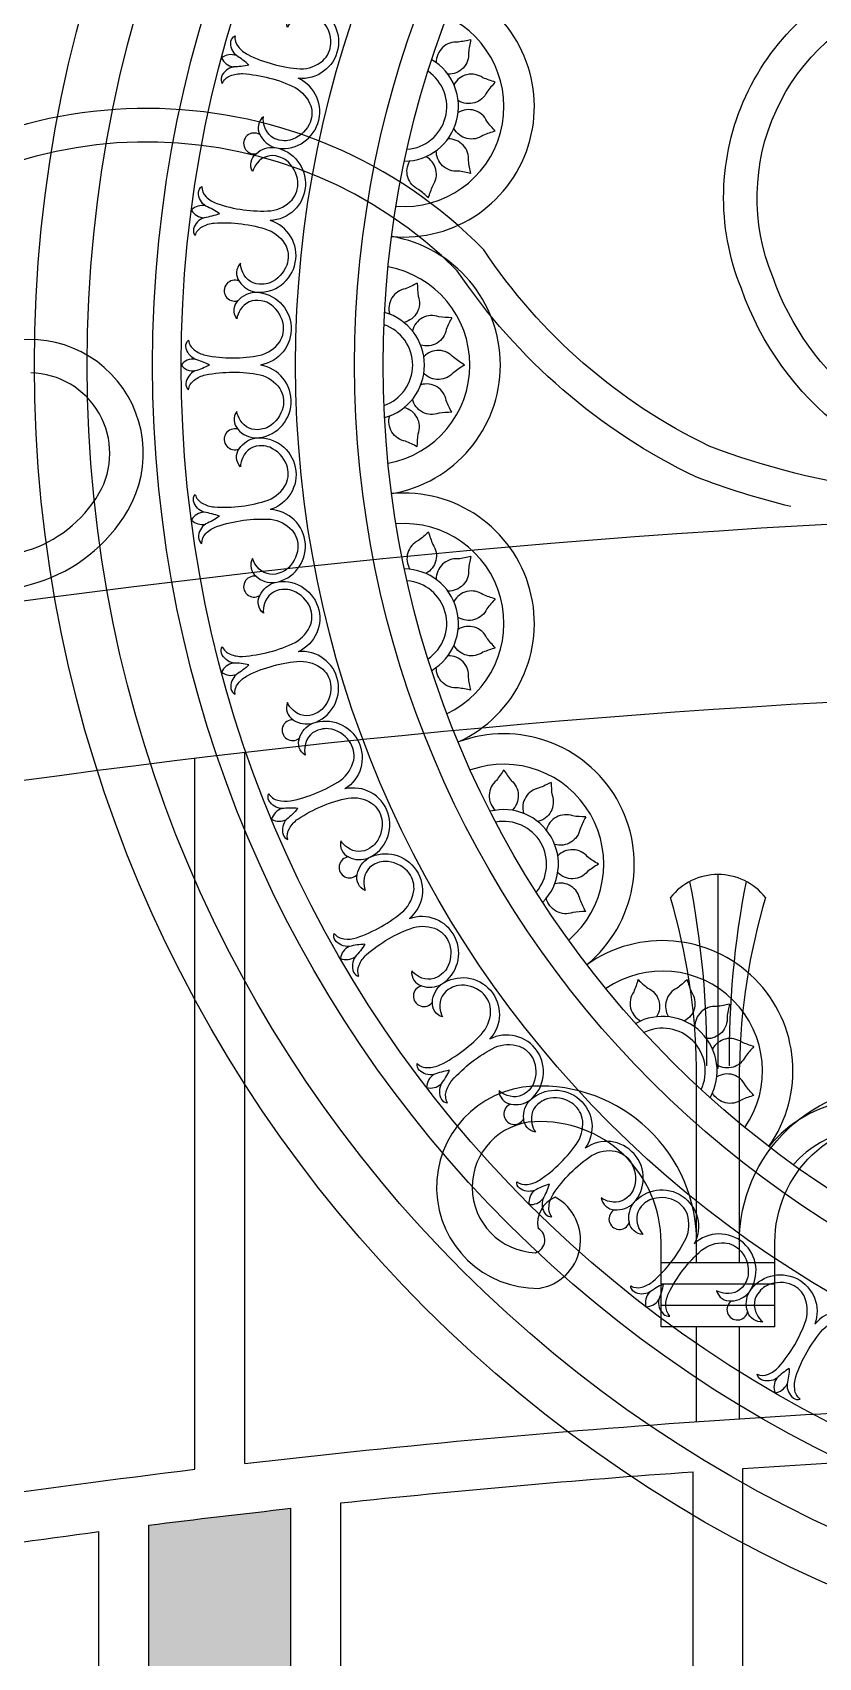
# Model space of a CAD drawing. Header units: inches. Extents: x 13054 to 48691, y 5623 to 20391.
# Drawn here: x 48394.74 to 48401.81, y 18839.18 to 18853.81 of the extents above; entities that cross this region are included whole.
import ezdxf

# ---------------------------------------------------------------- set-up
doc = ezdxf.new("R2010")
doc.units = ezdxf.units.IN
doc.header["$MEASUREMENT"] = 0

msp = doc.modelspace()

# ---------------------------------------------------------------- hatches: boundary and pattern name
at = {"ltscale": 5}
h = msp.add_hatch(dxfattribs=at)
h.set_pattern_fill('AR-CONC', color=251, scale=0.159981, style=0)
h.set_pattern_definition([(50, (46294.9366, 18789.7504), (1.1474784, -0.10039135), [0.1199856, -1.3198414]), (355, (46294.9366, 18789.7504), (-0.22197546, 1.2033628), [0.09598847, -1.0558731]), (100.4514, (46295.0323, 18789.742), (0.9255038, 1.1029707), [0.10197205, -1.1216926]), (46.1842, (46294.9366, 18790.0704), (1.7073805, -0.2647986), [0.1799784, -1.9797621]), (96.6356, (46295.079, 18790.0483), (1.4952806, 1.5584013), [0.1529581, -1.6825386]), (351.1842, (46294.9366, 18790.0704), (1.4952794, 1.5584025), [0.1439827, -1.5838097]), (21, (46295.0966, 18789.9904), (0.95493653, -0.64411282), [0.1199856, -1.3198414]), (326, (46295.0966, 18789.9904), (0.38925776, 1.1601007), [0.09598847, -1.0558731]), (71.4514, (46295.1762, 18789.9367), (1.3441947, 0.5159868), [0.10197205, -1.1216926]), (37.5, (46294.93664, 18789.7504), (0.01945343, 0.53256617), [0, -1.04307466, 0, -1.0718712, 0, -1.05987264]), (7.5, (46294.93664, 18789.7504), (0.42086069, 0.63098292), [0, -0.61112656, 0, -1.01907754, 0, -0.40395146]), (327.5, (46294.5799, 18789.7504), (0.854013275, -0.03608346), [0, -0.39995194, 0, -1.24785005, 0, -1.65580103]), (317.5, (46294.4199, 18789.7504), (0.93298576, 0.16014873), [0, -0.51993752, 0, -0.82870042, 0, -1.1758587])])
h.paths.add_polyline_path([(48395.788, 18809.336), (48397.067, 18809.336), (48397.067, 18840.526, 0.003598), (48395.788, 18840.374)])

# ---------------------------------------------------------------- linework, layer by layer
for p, q in [((48396.652, 18840.929), (48396.652, 18847.329)), ((48396.204, 18840.877), (48396.204, 18847.276)), ((48400.683, 18824.344), (48400.683, 18840.855)), ((48401.131, 18824.203), (48401.131, 18840.885)), ((48397.515, 18809.336), (48397.515, 18840.575)), ((48397.067, 18809.336), (48397.067, 18840.526)), ((48395.34, 18809.336), (48395.34, 18840.316)), ((48395.788, 18809.336), (48395.788, 18840.374))]:
    msp.add_line(p, q, dxfattribs=at)
at = {"color": 250, "ltscale": 5}
for p, q in [((48400.907, 18846.23), (48400.907, 18844.483)), ((48400.715, 18842.736), (48400.715, 18844.498)), ((48401.099, 18842.736), (48401.099, 18844.498)), ((48401.419, 18842.736), (48400.395, 18842.736)), ((48401.419, 18842.544), (48400.395, 18842.544)), ((48401.419, 18842.352), (48400.395, 18842.352)), ((48401.419, 18842.16), (48400.395, 18842.16)), ((48400.715, 18841.306), (48400.715, 18842.16)), ((48401.099, 18841.332), (48401.099, 18842.16))]:
    msp.add_line(p, q, dxfattribs=at)
at = {"color": 251, "ltscale": 5}
for points in [[(48385.049, 18849.263, 0.511998), (48385.769, 18850.721, 0.349226), (48383.944, 18851.517, 0.38446), (48382.633, 18849.498, 0.30174), (48384.467, 18847.506, 0.115762), (48386.106, 18847.489, 0.151945), (48390.553, 18849.734, 0.021789), (48393.722, 18853.53, -0.19836), (48401.765, 18856.967, -0.186157), (48405.445, 18855.614, -0.391794), (48406.094, 18851.01, -0.636778), (48401.117, 18851.501, -0.431084), (48402.443, 18854.391, -0.736806), (48403.561, 18852.728)], [(48385.099, 18848.966, 0.511998), (48386.035, 18850.862, 0.349226), (48383.867, 18851.808, 0.38446), (48382.335, 18849.451, 0.30174), (48384.395, 18847.213, 0.11522), (48386.164, 18847.193, 0.151986), (48390.77, 18849.523, 0.021765), (48393.953, 18853.335, -0.197827), (48401.769, 18856.666, -0.186446), (48405.25, 18855.384, -0.393301), (48405.84, 18851.173, -0.639305), (48401.399, 18851.608, -0.431646), (48402.536, 18854.104, -0.734084), (48403.326, 18852.949)], [(48403.995, 18849.671), (48403.995, 18849.671, -0.117234), (48400.828, 18850.083, -0.134221), (48398.801, 18851.849, 0.404658), (48392.906, 18852.006, 0.553217), (48393.764, 18848.911, 0.379739), (48395.601, 18849.504, 0.757199), (48394.228, 18850.921)], [(48401.563, 18849.539, -0.031065), (48400.709, 18849.806, -0.133734), (48398.563, 18851.662, 0.400517), (48393.123, 18851.797, 0.555533), (48393.868, 18849.195, 0.384068), (48395.341, 18849.657, 0.572667), (48394.727, 18850.742)]]:
    msp.add_lwpolyline(points, format="xyb", dxfattribs=at)
at = {"transparency": 33554483}
for points in [[(48396.69, 18853.512, 0.053749), (48396.577, 18853.597, -0.252981), (48396.528, 18853.726, -0.243709), (48396.565, 18853.776, 0.209734), (48396.592, 18853.68, 0.114208), (48396.679, 18853.607, 0.098003), (48397.151, 18853.478, 0.174826), (48397.355, 18853.551, 0.191904), (48397.426, 18853.706, 0.203017), (48397.346, 18853.912, 0.092347), (48397.288, 18853.95, 0.324991), (48397.087, 18853.92, 0.116619), (48397.035, 18853.851, -0.358907), (48397.086, 18854.005, -0.215571), (48397.264, 18854.037, -0.901224), (48397.133, 18853.393)], [(48398.685, 18853.74, -0.030343), (48398.57, 18853.719, 0.448404), (48398.374, 18853.534, 0.448404)], [(48398.685, 18853.74, 0.030343), (48398.664, 18853.625, -0.448404), (48398.479, 18853.429, -0.448404)], [(48396.69, 18853.512, -0.053749), (48396.55, 18853.495, 0.252981), (48396.442, 18853.407, 0.243709), (48396.45, 18853.345, -0.209734), (48396.521, 18853.415, -0.114208), (48396.633, 18853.435, -0.098003), (48397.106, 18853.31, -0.174826), (48397.246, 18853.145, -0.191904), (48397.231, 18852.976, -0.203017), (48397.058, 18852.837, -0.092347), (48396.988, 18852.833, -0.324991), (48396.83, 18852.96, -0.116619), (48396.819, 18853.046, 0.358907), (48396.787, 18852.887, 0.215571), (48396.924, 18852.77, 0.901224), (48397.133, 18853.393)], [(48398.905, 18853.359, -0.030343), (48398.794, 18853.398, 0.448404), (48398.533, 18853.336, 0.448404)], [(48398.905, 18853.359, 0.030343), (48398.829, 18853.269, -0.448404), (48398.572, 18853.192, -0.448404)], [(48398.905, 18852.918, -0.030343), (48398.829, 18853.007, 0.448404), (48398.572, 18853.085, 0.448404)], [(48398.685, 18852.537, -0.030343), (48398.664, 18852.652, 0.448404), (48398.479, 18852.848, 0.448404)], [(48398.905, 18852.918, 0.030343), (48398.794, 18852.879, -0.448404), (48398.533, 18852.941, -0.448404)], [(48396.424, 18852.174, 0.053749), (48396.301, 18852.244, -0.252981), (48396.235, 18852.366, -0.243709), (48396.266, 18852.42, 0.209734), (48396.305, 18852.328, 0.114208), (48396.4, 18852.267, 0.098003), (48396.886, 18852.201, 0.174826), (48397.078, 18852.3, 0.191904), (48397.129, 18852.462, 0.203017), (48397.023, 18852.656, 0.092347), (48396.959, 18852.687, 0.324991), (48396.764, 18852.63, 0.116619), (48396.722, 18852.555, -0.358907), (48396.753, 18852.715, -0.215571), (48396.924, 18852.77, -0.901224), (48396.879, 18852.114)], [(48398.685, 18852.537, 0.030343), (48398.57, 18852.558, -0.448404), (48398.374, 18852.742, -0.448404)], [(48398.304, 18852.317, 0.030343), (48398.214, 18852.393, -0.448404), (48398.137, 18852.65, -0.448404)], [(48398.304, 18852.317, -0.030343), (48398.343, 18852.427, 0.448404), (48398.281, 18852.689, 0.448404)], [(48396.424, 18852.174, -0.053749), (48396.287, 18852.139, 0.252981), (48396.192, 18852.038, 0.243709), (48396.207, 18851.978, -0.209734), (48396.269, 18852.057, -0.114208), (48396.377, 18852.091, -0.098003), (48396.863, 18852.028, -0.174826), (48397.023, 18851.884, -0.191904), (48397.03, 18851.713, -0.203017), (48396.877, 18851.553, -0.092347), (48396.808, 18851.541, -0.324991), (48396.634, 18851.646, -0.116619), (48396.613, 18851.729, 0.358907), (48396.602, 18851.567, 0.215571), (48396.753, 18851.469, 0.901224), (48396.879, 18852.114)], [(48398.203, 18851.55, -0.030343), (48398.097, 18851.5, 0.448404), (48397.955, 18851.271, 0.448404)], [(48398.203, 18851.55, 0.030343), (48398.212, 18851.433, -0.448404), (48398.085, 18851.197, -0.448404)], [(48396.335, 18850.813, 0.053749), (48396.204, 18850.866, -0.252981), (48396.123, 18850.979, -0.243709), (48396.146, 18851.036, 0.209734), (48396.197, 18850.95, 0.114208), (48396.299, 18850.902, 0.098003), (48396.789, 18850.901, 0.174826), (48396.967, 18851.023, 0.191904), (48396.996, 18851.191, 0.203017), (48396.865, 18851.37, 0.092347), (48396.798, 18851.391, 0.324991), (48396.612, 18851.31, 0.116619), (48396.58, 18851.23, -0.358907), (48396.59, 18851.392, -0.215571), (48396.753, 18851.469, -0.901224), (48396.793, 18850.813)], [(48398.514, 18851.239, -0.030343), (48398.397, 18851.248, 0.448404), (48398.16, 18851.121, 0.448404)], [(48398.514, 18851.239, 0.030343), (48398.464, 18851.133, -0.448404), (48398.235, 18850.992, -0.448404)], [(48398.628, 18850.813, -0.030343), (48398.531, 18850.88, 0.448404), (48398.263, 18850.888, 0.448404)], [(48396.335, 18850.813, -0.053749), (48396.204, 18850.76, 0.252981), (48396.123, 18850.648, 0.243709), (48396.146, 18850.59, -0.209734), (48396.197, 18850.677, -0.114208), (48396.299, 18850.724, -0.098003), (48396.789, 18850.726, -0.174826), (48396.967, 18850.603, -0.191904), (48396.996, 18850.436, -0.203017), (48396.865, 18850.257, -0.092347), (48396.798, 18850.235, -0.324991), (48396.612, 18850.317, -0.116619), (48396.58, 18850.396, 0.358907), (48396.59, 18850.235, 0.215571), (48396.753, 18850.157, 0.901224), (48396.793, 18850.813)], [(48398.628, 18850.813, 0.030343), (48398.531, 18850.747, -0.448404), (48398.263, 18850.739, -0.448404)], [(48398.514, 18850.388, 0.030343), (48398.397, 18850.379, -0.448404), (48398.16, 18850.506, -0.448404)], [(48398.514, 18850.388, -0.030343), (48398.464, 18850.494, 0.448404), (48398.235, 18850.635, 0.448404)], [(48398.203, 18850.077, 0.030343), (48398.097, 18850.127, -0.448404), (48397.955, 18850.356, -0.448404)], [(48398.203, 18850.077, -0.030343), (48398.212, 18850.194, 0.448404), (48398.085, 18850.43, 0.448404)], [(48396.424, 18849.453, 0.053749), (48396.287, 18849.488, -0.252981), (48396.192, 18849.589, -0.243709), (48396.207, 18849.649, 0.209734), (48396.269, 18849.57, 0.114208), (48396.377, 18849.536, 0.098003), (48396.863, 18849.598, 0.174826), (48397.023, 18849.743, 0.191904), (48397.03, 18849.913, 0.203017), (48396.877, 18850.073, 0.092347), (48396.808, 18850.086, 0.324991), (48396.634, 18849.981, 0.116619), (48396.613, 18849.898, -0.358907), (48396.602, 18850.06, -0.215571), (48396.753, 18850.157, -0.901224), (48396.879, 18849.512)], [(48396.424, 18849.453, -0.053749), (48396.301, 18849.383, 0.252981), (48396.235, 18849.261, 0.243709), (48396.266, 18849.207, -0.209734), (48396.305, 18849.299, -0.114208), (48396.4, 18849.36, -0.098003), (48396.886, 18849.425, -0.174826), (48397.078, 18849.327, -0.191904), (48397.129, 18849.164, -0.203017), (48397.023, 18848.97, -0.092347), (48396.959, 18848.94, -0.324991), (48396.764, 18848.996, -0.116619), (48396.722, 18849.071, 0.358907), (48396.753, 18848.912, 0.215571), (48396.924, 18848.857, 0.901224), (48396.879, 18849.512)], [(48398.304, 18849.31, -0.030343), (48398.214, 18849.234, 0.448404), (48398.137, 18848.977, 0.448404)], [(48398.304, 18849.31, 0.030343), (48398.343, 18849.199, -0.448404), (48398.281, 18848.938, -0.448404)], [(48398.685, 18849.09, -0.030343), (48398.57, 18849.069, 0.448404), (48398.374, 18848.884, 0.448404)], [(48398.685, 18849.09, 0.030343), (48398.664, 18848.974, -0.448404), (48398.479, 18848.779, -0.448404)], [(48396.69, 18848.115, 0.053749), (48396.55, 18848.132, -0.252981), (48396.442, 18848.22, -0.243709), (48396.45, 18848.281, 0.209734), (48396.521, 18848.211, 0.114208), (48396.633, 18848.192, 0.098003), (48397.106, 18848.317, 0.174826), (48397.246, 18848.481, 0.191904), (48397.231, 18848.651, 0.203017), (48397.058, 18848.79, 0.092347), (48396.988, 18848.793, 0.324991), (48396.83, 18848.666, 0.116619), (48396.819, 18848.581, -0.358907), (48396.787, 18848.74, -0.215571), (48396.924, 18848.857, -0.901224), (48397.133, 18848.234)], [(48398.905, 18848.709, -0.030343), (48398.794, 18848.748, 0.448404), (48398.533, 18848.686, 0.448404)], [(48398.905, 18848.709, 0.030343), (48398.829, 18848.619, -0.448404), (48398.572, 18848.542, -0.448404)], [(48398.905, 18848.268, -0.030343), (48398.829, 18848.357, 0.448404), (48398.572, 18848.435, 0.448404)], [(48396.69, 18848.115, -0.053749), (48396.577, 18848.03, 0.252981), (48396.528, 18847.9, 0.243709), (48396.565, 18847.851, -0.209734), (48396.592, 18847.947, -0.114208), (48396.679, 18848.02, -0.098003), (48397.151, 18848.148, -0.174826), (48397.355, 18848.076, -0.191904), (48397.426, 18847.921, -0.203017), (48397.346, 18847.715, -0.092347), (48397.288, 18847.677, -0.324991), (48397.087, 18847.707, -0.116619), (48397.035, 18847.776, 0.358907), (48397.086, 18847.622, 0.215571), (48397.264, 18847.59, 0.901224), (48397.133, 18848.234)], [(48398.685, 18847.887, -0.030343), (48398.664, 18848.002, 0.448404), (48398.479, 18848.198, 0.448404)], [(48398.905, 18848.268, 0.030343), (48398.794, 18848.229, -0.448404), (48398.533, 18848.291, -0.448404)], [(48398.685, 18847.887, 0.030343), (48398.57, 18847.908, -0.448404), (48398.374, 18848.092, -0.448404)], [(48397.129, 18846.824, 0.053749), (48396.987, 18846.822, -0.252981), (48396.869, 18846.895, -0.243709), (48396.868, 18846.957, 0.209734), (48396.949, 18846.897, 0.114208), (48397.062, 18846.892, 0.098003), (48397.515, 18847.078, 0.174826), (48397.632, 18847.259, 0.191904), (48397.595, 18847.426, 0.203017), (48397.406, 18847.541, 0.092347), (48397.336, 18847.535, 0.324991), (48397.195, 18847.389, 0.116619), (48397.196, 18847.303, -0.358907), (48397.143, 18847.456, -0.215571), (48397.264, 18847.59, -0.901224), (48397.552, 18846.999)], [(48398.981, 18847.172, -0.030343), (48398.914, 18847.076, 0.448404), (48398.906, 18846.807, 0.448404)], [(48398.981, 18847.172, 0.030343), (48399.047, 18847.076, -0.448404), (48399.055, 18846.807, -0.448404)], [(48397.129, 18846.824, -0.053749), (48397.028, 18846.725, 0.252981), (48396.996, 18846.59, 0.243709), (48397.039, 18846.545, -0.209734), (48397.053, 18846.644, -0.114208), (48397.13, 18846.728, -0.098003), (48397.582, 18846.917, -0.174826), (48397.793, 18846.872, -0.191904), (48397.884, 18846.728, -0.203017), (48397.831, 18846.513, -0.092347), (48397.778, 18846.467, -0.324991), (48397.575, 18846.471, -0.116619), (48397.515, 18846.532, 0.358907), (48397.586, 18846.387, 0.215571), (48397.766, 18846.378, 0.901224), (48397.552, 18846.999)], [(48399.406, 18847.058, -0.030343), (48399.3, 18847.008, 0.448404), (48399.159, 18846.779, 0.448404)], [(48399.406, 18847.058, 0.030343), (48399.415, 18846.942, -0.448404), (48399.288, 18846.705, -0.448404)], [(48399.718, 18846.747, -0.030343), (48399.601, 18846.756, 0.448404), (48399.364, 18846.629, 0.448404)], [(48399.718, 18846.747, 0.030343), (48399.667, 18846.641, -0.448404), (48399.439, 18846.5, -0.448404)], [(48397.732, 18845.601, 0.053749), (48397.592, 18845.581, -0.252981), (48397.465, 18845.638, -0.243709), (48397.456, 18845.699, 0.209734), (48397.544, 18845.65, 0.114208), (48397.656, 18845.66, 0.098003), (48398.081, 18845.903, 0.174826), (48398.174, 18846.098, 0.191904), (48398.115, 18846.258, 0.203017), (48397.913, 18846.347, 0.092347), (48397.844, 18846.333, 0.324991), (48397.724, 18846.169, 0.116619), (48397.736, 18846.084, -0.358907), (48397.663, 18846.229, -0.215571), (48397.766, 18846.378, -0.901224), (48398.129, 18845.83)], [(48399.832, 18846.322, -0.030343), (48399.735, 18846.388, 0.448404), (48399.466, 18846.396, 0.448404)], [(48399.832, 18846.322, 0.030343), (48399.735, 18846.255, -0.448404), (48399.466, 18846.247, -0.448404)], [(48399.718, 18845.896, -0.030343), (48399.667, 18846.002, 0.448404), (48399.439, 18846.144, 0.448404)], [(48399.718, 18845.896, 0.030343), (48399.601, 18845.887, -0.448404), (48399.364, 18846.014, -0.448404)], [(48397.732, 18845.601, -0.053749), (48397.645, 18845.489, 0.252981), (48397.63, 18845.351, 0.243709), (48397.679, 18845.313, -0.209734), (48397.68, 18845.413, -0.114208), (48397.745, 18845.506, -0.098003), (48398.169, 18845.752, -0.174826), (48398.384, 18845.735, -0.191904), (48398.493, 18845.604, -0.203017), (48398.469, 18845.384, -0.092347), (48398.422, 18845.332, -0.324991), (48398.22, 18845.309, -0.116619), (48398.153, 18845.362, 0.358907), (48398.242, 18845.227, 0.215571), (48398.422, 18845.241, 0.901224), (48398.129, 18845.83)], [(48398.49, 18844.467, 0.053749), (48398.353, 18844.429, -0.252981), (48398.22, 18844.469, -0.243709), (48398.203, 18844.528, 0.209734), (48398.296, 18844.491, 0.114208), (48398.407, 18844.516, 0.098003), (48398.797, 18844.812, 0.174826), (48398.863, 18845.018, 0.191904), (48398.784, 18845.169, 0.203017), (48398.571, 18845.231, 0.092347), (48398.505, 18845.207, 0.324991), (48398.407, 18845.03, 0.116619), (48398.43, 18844.947, -0.358907), (48398.339, 18845.081, -0.215571), (48398.422, 18845.241, -0.901224), (48398.853, 18844.746)], [(48400.188, 18845.283, -0.030343), (48400.149, 18845.172, 0.448404), (48400.211, 18844.911, 0.448404)], [(48400.188, 18845.283, 0.030343), (48400.277, 18845.207, -0.448404), (48400.355, 18844.949, -0.448404)], [(48400.629, 18845.283, -0.030343), (48400.539, 18845.207, 0.448404), (48400.462, 18844.949, 0.448404)], [(48400.629, 18845.283, 0.030343), (48400.668, 18845.172, -0.448404), (48400.606, 18844.911, -0.448404)], [(48401.01, 18845.063, -0.030343), (48400.895, 18845.041, 0.448404), (48400.699, 18844.857, 0.448404)], [(48401.01, 18845.063, 0.030343), (48400.989, 18844.947, -0.448404), (48400.804, 18844.752, -0.448404)], [(48398.49, 18844.467, -0.053749), (48398.418, 18844.345, 0.252981), (48398.421, 18844.206, 0.243709), (48398.475, 18844.174, -0.209734), (48398.463, 18844.274, -0.114208), (48398.515, 18844.375, -0.098003), (48398.903, 18844.674, -0.174826), (48399.118, 18844.685, -0.191904), (48399.244, 18844.569, -0.203017), (48399.249, 18844.348, -0.092347), (48399.209, 18844.29, -0.324991), (48399.012, 18844.242, -0.116619), (48398.938, 18844.285, 0.358907), (48399.044, 18844.163, 0.215571), (48399.22, 18844.201, 0.901224), (48398.853, 18844.746)], [(48401.23, 18844.681, -0.030343), (48401.12, 18844.721, 0.448404), (48400.858, 18844.659, 0.448404)], [(48401.23, 18844.681, 0.030343), (48401.154, 18844.592, -0.448404), (48400.897, 18844.515, -0.448404)], [(48401.23, 18844.241, -0.030343), (48401.154, 18844.33, 0.448404), (48400.897, 18844.408, 0.448404)], [(48399.389, 18843.442, 0.053749), (48399.258, 18843.386, -0.252981), (48399.121, 18843.408, -0.243709), (48399.097, 18843.465, 0.209734), (48399.194, 18843.44, 0.114208), (48399.301, 18843.479, 0.098003), (48399.648, 18843.824, 0.174826), (48399.687, 18844.037, 0.191904), (48399.589, 18844.176, 0.203017), (48399.37, 18844.21, 0.092347), (48399.308, 18844.178, 0.324991), (48399.234, 18843.989, 0.116619), (48399.267, 18843.91, -0.358907), (48399.16, 18844.031, -0.215571), (48399.22, 18844.201, -0.901224), (48399.713, 18843.766)], [(48401.23, 18844.241, 0.030343), (48401.12, 18844.202, -0.448404), (48400.858, 18844.264, -0.448404)], [(48399.389, 18843.442, -0.053749), (48399.333, 18843.311, 0.252981), (48399.355, 18843.174, 0.243709), (48399.412, 18843.15, -0.209734), (48399.388, 18843.247, -0.114208), (48399.426, 18843.353, -0.098003), (48399.771, 18843.701, -0.174826), (48399.984, 18843.74, -0.191904), (48400.123, 18843.642, -0.203017), (48400.157, 18843.423, -0.092347), (48400.125, 18843.36, -0.324991), (48399.936, 18843.286, -0.116619), (48399.857, 18843.32, 0.358907), (48399.978, 18843.213, 0.215571), (48400.148, 18843.273, 0.901224), (48399.713, 18843.766)], [(48400.414, 18842.542, 0.053749), (48400.292, 18842.47, -0.252981), (48400.153, 18842.474, -0.243709), (48400.122, 18842.528, 0.209734), (48400.221, 18842.516, 0.114208), (48400.322, 18842.568, 0.098003), (48400.621, 18842.956, 0.174826), (48400.632, 18843.171, 0.191904), (48400.516, 18843.297, 0.203017), (48400.295, 18843.302, 0.092347), (48400.237, 18843.262, 0.324991), (48400.189, 18843.065, 0.116619), (48400.232, 18842.991, -0.358907), (48400.11, 18843.097, -0.215571), (48400.148, 18843.273, -0.901224), (48400.693, 18842.906)], [(48400.414, 18842.542, -0.053749), (48400.376, 18842.406, 0.252981), (48400.416, 18842.273, 0.243709), (48400.475, 18842.256, -0.209734), (48400.438, 18842.349, -0.114208), (48400.463, 18842.46, -0.098003), (48400.76, 18842.849, -0.174826), (48400.965, 18842.916, -0.191904), (48401.116, 18842.837, -0.203017), (48401.178, 18842.624, -0.092347), (48401.155, 18842.558, -0.324991), (48400.977, 18842.46, -0.116619), (48400.894, 18842.483, 0.358907), (48401.028, 18842.392, 0.215571), (48401.189, 18842.474, 0.901224), (48400.693, 18842.906)], [(48401.548, 18841.785, 0.053749), (48401.436, 18841.697, -0.252981), (48401.298, 18841.683, -0.243709), (48401.26, 18841.732, 0.209734), (48401.36, 18841.733, 0.114208), (48401.453, 18841.798, 0.098003), (48401.699, 18842.222, 0.174826), (48401.682, 18842.437, 0.191904), (48401.551, 18842.546, 0.203017), (48401.331, 18842.522, 0.092347), (48401.279, 18842.475, 0.324991), (48401.256, 18842.273, 0.116619), (48401.309, 18842.205, -0.358907), (48401.174, 18842.295, -0.215571), (48401.189, 18842.474, -0.901224), (48401.777, 18842.182)], [(48401.548, 18841.785, -0.053749), (48401.528, 18841.645, 0.252981), (48401.585, 18841.518, 0.243709), (48401.646, 18841.509, -0.209734), (48401.597, 18841.597, -0.114208), (48401.607, 18841.709, -0.098003), (48401.85, 18842.134, -0.174826), (48402.045, 18842.227, -0.191904), (48402.205, 18842.168, -0.203017), (48402.295, 18841.966, -0.092347), (48402.28, 18841.897, -0.324991), (48402.116, 18841.777, -0.116619), (48402.031, 18841.789, 0.358907), (48402.176, 18841.716, 0.215571), (48402.325, 18841.819, 0.901224), (48401.777, 18842.182)]]:
    msp.add_lwpolyline(points, format="xyb", dxfattribs=at)
at = {"ltscale": 5}
for points in [[(48358.986, 18843.124, 0.06637), (48382.986, 18846.324, -0.06637), (48406.986, 18849.524)], [(48360.586, 18841.538, 0.062061), (48383.405, 18844.78, -0.061908), (48405.386, 18847.91)], [(48396.652, 18840.929, -0.024331), (48405.386, 18841.511)], [(48401.131, 18840.885, -0.008406), (48404.139, 18841.032)], [(48387.693, 18839.433, -0.023992), (48396.204, 18840.877)], [(48397.515, 18840.575, -0.008878), (48400.683, 18840.855)], [(48395.788, 18840.374, -0.003598), (48397.067, 18840.526, -0.003598)], [(48392.172, 18839.843, -0.008941), (48395.34, 18840.316)]]:
    msp.add_lwpolyline(points, format="xyb", dxfattribs=at)
at = {"color": 250, "ltscale": 5}
for points in [[(48400.715, 18842.921, 0.428008), (48399.244, 18844.324, 0.981892), (48399.296, 18842.505, 0.718103), (48399.444, 18843.325)], [(48401.099, 18842.921), (48401.099, 18842.921, -0.428008), (48402.57, 18844.324, -0.981892), (48402.518, 18842.505, -0.718103), (48402.37, 18843.325)], [(48400.395, 18842.16), (48400.395, 18842.921, 0.428008), (48399.259, 18844.005, 0.959841), (48399.266, 18842.826, 0.664353), (48399.289, 18843.044)], [(48401.419, 18842.16), (48401.419, 18842.921, -0.428008), (48402.555, 18844.005, -0.959841), (48402.548, 18842.826, -0.664353), (48402.525, 18843.044)]]:
    msp.add_lwpolyline(points, format="xyb", dxfattribs=at)
at = {"transparency": 33554483}
for radius in [12, 11.526, 10.937, 10.68, 9.651, 9.12, 8.863]:
    msp.add_circle((48406.76, 18850.813), radius, dxfattribs=at)
for centre, radius, start, end in [((48409.566, 18849.407), 24.64, 96.0577, 213.9193), ((48409.566, 18849.407), 22.39, 96.6691, 213.9193), ((48398.083, 18853.138), 1.173, 264.6133, 65.3867), ((48398.083, 18853.138), 0.899, 265.5296, 64.4704), ((48396.528, 18853.467), 0.139, 69.2879, 127.1029), ((48396.572, 18853.632), 0.139, 202.8971, 260.7121), ((48398.083, 18853.138), 0.491, 270.6799, 59.3201), ((48398.083, 18853.138), 0.385, 274.3359, 55.6641), ((48396.736, 18852.807), 0.0941, 57.3399, 280.1601), ((48396.269, 18852.109), 0.139, 76.7879, 134.6029), ((48396.292, 18852.278), 0.139, 210.3971, 268.2121), ((48397.777, 18850.813), 1.173, 279.6133, 80.3867), ((48397.777, 18850.813), 0.899, 280.5296, 79.4704), ((48396.561, 18851.482), 0.0941, 64.8399, 287.6601), ((48397.777, 18850.813), 0.491, 285.6799, 74.3201), ((48397.777, 18850.813), 0.385, 289.3359, 70.6641), ((48396.19, 18850.728), 0.139, 84.2879, 142.1029), ((48396.19, 18850.899), 0.139, 217.8971, 275.7121), ((48396.561, 18850.145), 0.0941, 72.3399, 295.1601), ((48398.083, 18848.488), 1.173, 294.6133, 95.3867), ((48396.292, 18849.349), 0.139, 91.7879, 149.6029), ((48396.269, 18849.518), 0.139, 225.3971, 283.2121), ((48398.083, 18848.488), 0.899, 295.5296, 94.4704), ((48396.736, 18848.819), 0.0941, 79.8399, 302.6601), ((48398.083, 18848.488), 0.491, 300.6799, 89.3201), ((48398.083, 18848.488), 0.385, 304.3359, 85.6641), ((48396.572, 18847.995), 0.139, 99.2879, 157.1029), ((48396.528, 18848.16), 0.139, 232.8971, 290.7121), ((48397.082, 18847.528), 0.0941, 87.3399, 310.1601), ((48398.981, 18846.322), 1.173, 309.6133, 110.3867), ((48398.981, 18846.322), 0.899, 310.5296, 109.4704), ((48397.027, 18846.689), 0.139, 106.7879, 164.6029), ((48396.962, 18846.847), 0.139, 240.3971, 298.2121), ((48398.981, 18846.322), 0.491, 315.6799, 104.3201), ((48398.981, 18846.322), 0.385, 319.3359, 100.6641), ((48397.594, 18846.293), 0.0941, 94.8399, 317.6601), ((48397.649, 18845.454), 0.139, 114.2879, 172.1029), ((48400.408, 18844.461), 1.173, 324.6133, 125.3867), ((48397.564, 18845.602), 0.139, 247.8971, 305.7121), ((48400.408, 18844.461), 0.899, 325.5296, 124.4704), ((48398.262, 18845.135), 0.0941, 102.3399, 325.1601), ((48400.408, 18844.461), 0.491, 330.6799, 119.3201), ((48400.408, 18844.461), 0.385, 334.3359, 115.6641), ((48398.426, 18844.311), 0.139, 121.7879, 179.6029), ((48398.322, 18844.446), 0.139, 255.3971, 313.2121), ((48399.076, 18844.074), 0.0941, 109.8399, 332.6601), ((48402.269, 18843.034), 1.173, 339.6133, 140.3867), ((48402.269, 18843.034), 0.899, 340.5296, 139.4704), ((48399.346, 18843.279), 0.139, 129.2879, 187.1029), ((48399.226, 18843.399), 0.139, 262.8971, 320.7121), ((48400.021, 18843.129), 0.0941, 117.3399, 340.1601), ((48400.393, 18842.375), 0.139, 136.7879, 194.6029), ((48400.258, 18842.479), 0.139, 270.3971, 328.2121), ((48401.082, 18842.315), 0.0941, 124.8399, 347.6601), ((48401.549, 18841.616), 0.139, 144.2879, 202.1029), ((48401.401, 18841.702), 0.139, 277.8971, 335.7121)]:
    msp.add_arc(centre, radius, start, end, dxfattribs=at)
at = {"color": 250, "ltscale": 5}
for centre, radius, start, end in [((48400.907, 18845.685), 0.544, 38.3001, 141.6999), ((48392.763, 18844.612), 8.043, 359.2642, 11.1507), ((48409.051, 18844.612), 8.043, 168.8493, 180.7358), ((48395.065, 18844.407), 5.65, 0.9279, 16.6155), ((48406.749, 18844.407), 5.65, 163.3845, 179.0721), ((48399.533, 18843.093), 0.248, 111.0173, 191.3369)]:
    msp.add_arc(centre, radius, start, end, dxfattribs=at)

doc.saveas('drawing.dxf')
